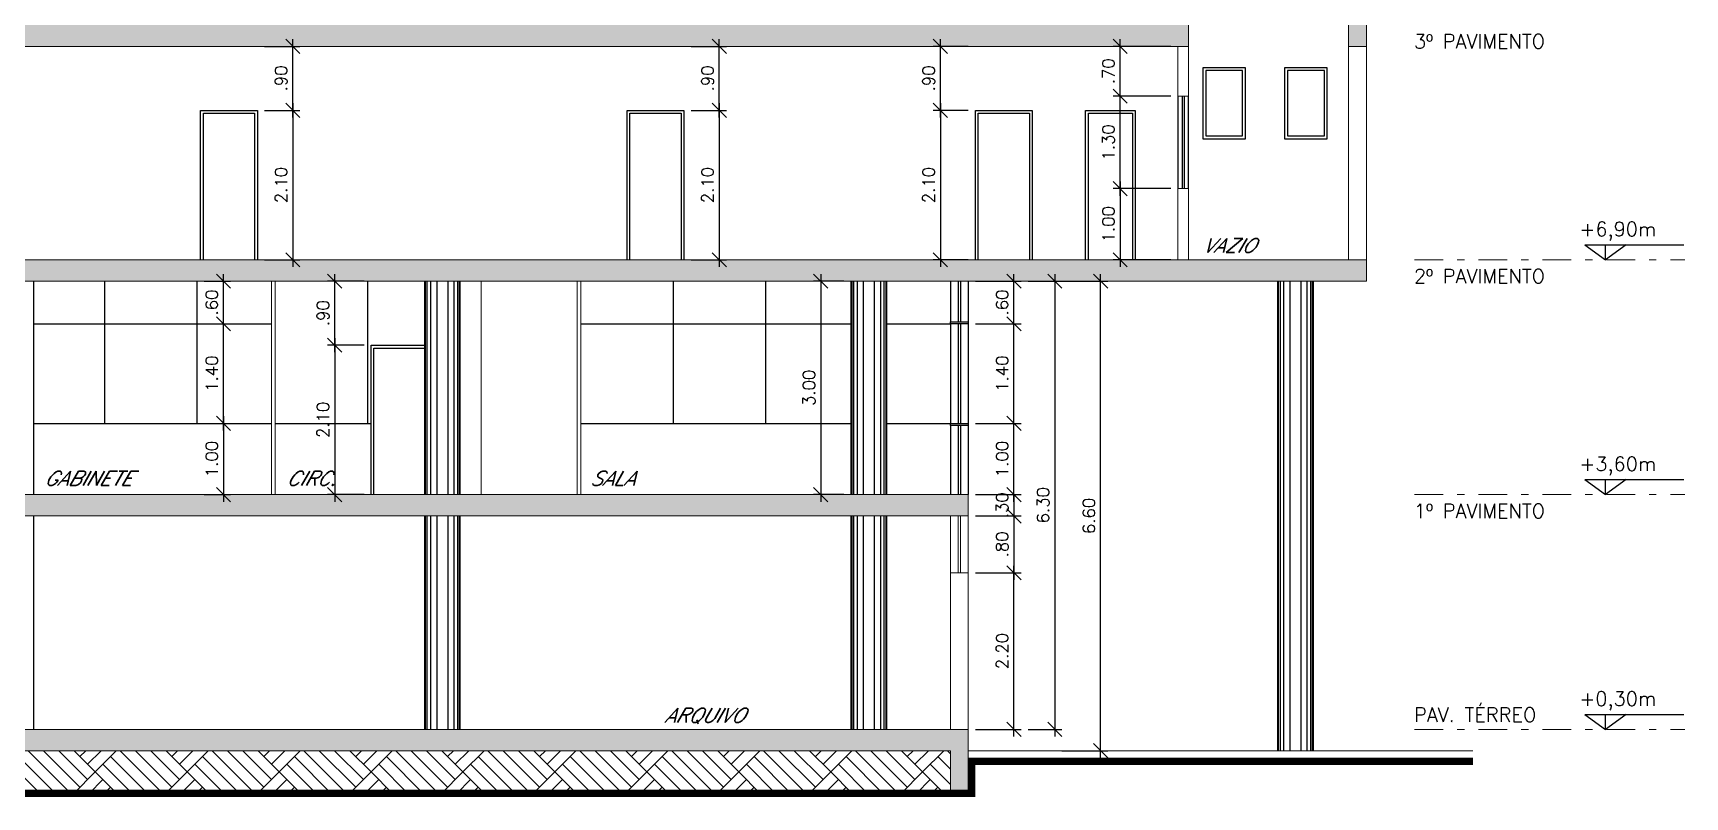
# Model space of a CAD drawing. Header units: millimetres. Extents: x 521 to 1055, y 261 to 520.
# Drawn here: x 831.27 to 854.51, y 472.3 to 483.03 of the extents above; entities that cross this region are included whole.
import ezdxf

# ---------------------------------------------------------------- set-up
doc = ezdxf.new("R2010")
doc.units = ezdxf.units.MM
doc.linetypes.add('CONTINU', pattern=[0])
doc.linetypes.add('DASHDOT', pattern=[1, 0.5, -0.25, 0, -0.25])
doc.layers.add('0.1', color=8, linetype='Continuous', lineweight=13)
doc.styles.add('ROMANS', font='romans')
doc.styles.get("Standard").update_dxf_attribs({"font": 'romans.shx'})
doc.dimstyles.new('Fares Eng - 50', dxfattribs={"dimscale": 2, "dimtxt": 0.085, "dimasz": 0.1, "dimexe": 0.05, "dimexo": 0.05, "dimgap": 0.04, "dimtad": 1, "dimzin": 4, "dimdsep": 46, "dimtxsty": 'ROMANS', "dimblk1": 'OBLIQUE', "dimblk2": 'OBLIQUE', "dimsah": 1, "dimcen": 0.05, "dimdle": 0.05, "dimclrd": 8, "dimclre": 8, "dimclrt": 8, "dimaunit": 1, "dimadec": 0, "dimazin": 0, "dimtfac": 1, "dimtix": 1, "dimtmove": 2, "dimatfit": 0, "dimldrblk": 'OPEN90', "dimfxl": 1, "dimtolj": 1, "dimtzin": 0, "dimarcsym": 0})
pattern_1 = [(50, (0, 0), (0.273277003, -0.02390863), [0.028575, -0.314325]), (355, (0, 0), (-0.05286424, 0.286584964), [0.02286, -0.25146]), (100.451, (0.02277, -0.002), (0.22041375, 0.26267503), [0.024285, -0.267135]), (46.1842, (0, 0.0762), (0.40661856, -0.06306349), [0.0428625, -0.4714875]), (96.6356, (0.0339, 0.07094), (0.35610635, 0.37113833), [0.0364275, -0.4007025]), (351.184, (0, 0.0762), (0.3561069, 0.37113768), [0.03429, -0.37719]), (21, (0.0381, 0.05715), (0.22742232, -0.15339828), [0.028575, -0.314325]), (326, (0.0381, 0.05715), (0.09270304, 0.27628195), [0.02286, -0.25146]), (71.4514, (0.05705, 0.04437), (0.320124736, 0.12288429), [0.024285, -0.267135]), (37.5, (0, 0), (0.004632905, 0.126832558), [0, -0.248412, 0, -0.25527, 0, -0.2524125]), (7.5, (0, 0), (0.100229494, 0.150270862), [0, -0.145542, 0, -0.242697, 0, -0.0962025]), (327.5, (-0.08496, 0), (0.203385893, -0.008593116), [0, -0.09525, 0, -0.29718, 0, -0.394335]), (317.5, (-0.12306, 0), (0.222193772, 0.038139737), [0, -0.123825, 0, -0.197358, 0, -0.280035])]

# ---------------------------------------------------------------- blocks, each defined once
blk = doc.blocks.new('_OBLIQUE')
at = {"color": 0, "linetype": 'ByBlock'}
blk.add_line((-0.5, -0.5), (0.5, 0.5), dxfattribs=at)
blk = doc.blocks.new('*D2136')
at = {"layer": '0.1', "color": 8, "linetype": 'CONTINU', "lineweight": -2, "transparency": 16777216}
for p, q in [((834.528, 481.946), (835.026, 481.946)), ((834.926, 482.046), (834.926, 479.746)), ((834.528, 479.846), (835.026, 479.846))]:
    blk.add_line(p, q, dxfattribs=at)
at = {"layer": 'DEFPOINTS', "color": 0, "linetype": 'CONTINU', "lineweight": -2, "transparency": 16777216}
for p in [(834.428, 481.946), (834.428, 479.846), (834.926, 479.846)]:
    blk.add_point(p, dxfattribs=at)
at = {"layer": '0.1', "color": 8, "linetype": 'CONTINU', "lineweight": -2, "transparency": 16777216, "xscale": 0.2, "yscale": 0.2, "zscale": 0.2}
for p, rotation in [((834.926, 481.946), 90), ((834.926, 479.846), 270)]:
    blk.add_blockref('_OBLIQUE', p, dxfattribs=dict(at, rotation=rotation))
at = {"layer": '0.1', "color": 8, "linetype": 'CONTINU', "lineweight": -2, "transparency": 16777216, "insert": (834.761, 480.896), "char_height": 0.17, "attachment_point": 5, "rotation": 90, "style": 'ROMANS'}
blk.add_mtext('\\A1;2.10', dxfattribs=at)
blk = doc.blocks.new('_Open90')
at = {"color": 0, "linetype": 'ByBlock', "lineweight": -2}
for p, q in [((0, 0), (-1, 0)), ((-0.5, 0.5), (0, 0)), ((0, 0), (-0.5, -0.5))]:
    blk.add_line(p, q, dxfattribs=at)
blk = doc.blocks.new('*D2137')
at = {"layer": '0.1', "color": 8, "linetype": 'CONTINU', "lineweight": -2, "transparency": 16777216}
for p, q in [((834.926, 481.846), (834.926, 482.946)), ((834.528, 482.846), (835.026, 482.846)), ((834.528, 481.946), (835.026, 481.946))]:
    blk.add_line(p, q, dxfattribs=at)
at = {"layer": 'DEFPOINTS', "color": 0, "linetype": 'CONTINU', "lineweight": -2, "transparency": 16777216}
for p in [(834.428, 482.846), (834.926, 482.846), (834.428, 481.946)]:
    blk.add_point(p, dxfattribs=at)
at = {"layer": '0.1', "color": 8, "linetype": 'CONTINU', "lineweight": -2, "transparency": 16777216, "xscale": 0.2, "yscale": 0.2, "zscale": 0.2}
for p, rotation in [((834.926, 482.846), 90), ((834.926, 481.946), 270)]:
    blk.add_blockref('_OBLIQUE', p, dxfattribs=dict(at, rotation=rotation))
at = {"layer": '0.1', "color": 8, "linetype": 'CONTINU', "lineweight": -2, "transparency": 16777216, "insert": (834.761, 482.396), "char_height": 0.17, "attachment_point": 5, "rotation": 90, "style": 'ROMANS'}
blk.add_mtext('\\A1;.90', dxfattribs=at)
blk = doc.blocks.new('*D2140')
at = {"layer": '0.1', "color": 8, "linetype": 'CONTINU', "lineweight": -2, "transparency": 16777216}
for p, q in [((840.528, 481.946), (841.026, 481.946)), ((840.926, 482.046), (840.926, 479.746)), ((840.528, 479.846), (841.026, 479.846))]:
    blk.add_line(p, q, dxfattribs=at)
at = {"layer": 'DEFPOINTS', "color": 0, "linetype": 'CONTINU', "lineweight": -2, "transparency": 16777216}
for p in [(840.428, 481.946), (840.428, 479.846), (840.926, 479.846)]:
    blk.add_point(p, dxfattribs=at)
at = {"layer": '0.1', "color": 8, "linetype": 'CONTINU', "lineweight": -2, "transparency": 16777216, "xscale": 0.2, "yscale": 0.2, "zscale": 0.2}
for p, rotation in [((840.926, 481.946), 90), ((840.926, 479.846), 270)]:
    blk.add_blockref('_OBLIQUE', p, dxfattribs=dict(at, rotation=rotation))
at = {"layer": '0.1', "color": 8, "linetype": 'CONTINU', "lineweight": -2, "transparency": 16777216, "insert": (840.761, 480.896), "char_height": 0.17, "attachment_point": 5, "rotation": 90, "style": 'ROMANS'}
blk.add_mtext('\\A1;2.10', dxfattribs=at)
blk = doc.blocks.new('*D2141')
at = {"layer": '0.1', "color": 8, "linetype": 'CONTINU', "lineweight": -2, "transparency": 16777216}
for p, q in [((840.926, 481.846), (840.926, 482.946)), ((840.528, 482.846), (841.026, 482.846)), ((840.528, 481.946), (841.026, 481.946))]:
    blk.add_line(p, q, dxfattribs=at)
at = {"layer": 'DEFPOINTS', "color": 0, "linetype": 'CONTINU', "lineweight": -2, "transparency": 16777216}
for p in [(840.428, 482.846), (840.926, 482.846), (840.428, 481.946)]:
    blk.add_point(p, dxfattribs=at)
at = {"layer": '0.1', "color": 8, "linetype": 'CONTINU', "lineweight": -2, "transparency": 16777216, "xscale": 0.2, "yscale": 0.2, "zscale": 0.2}
for p, rotation in [((840.926, 482.846), 90), ((840.926, 481.946), 270)]:
    blk.add_blockref('_OBLIQUE', p, dxfattribs=dict(at, rotation=rotation))
at = {"layer": '0.1', "color": 8, "linetype": 'CONTINU', "lineweight": -2, "transparency": 16777216, "insert": (840.761, 482.396), "char_height": 0.17, "attachment_point": 5, "rotation": 90, "style": 'ROMANS'}
blk.add_mtext('\\A1;.90', dxfattribs=at)
blk = doc.blocks.new('*D2142')
at = {"layer": '0.1', "color": 8, "linetype": 'CONTINU', "lineweight": -2, "transparency": 16777216}
for p, q in [((844.428, 481.946), (843.936, 481.946)), ((844.036, 482.046), (844.036, 479.746)), ((844.428, 479.846), (843.936, 479.846))]:
    blk.add_line(p, q, dxfattribs=at)
at = {"layer": 'DEFPOINTS', "color": 0, "linetype": 'CONTINU', "lineweight": -2, "transparency": 16777216}
for p in [(844.528, 481.946), (844.036, 479.846), (844.528, 479.846)]:
    blk.add_point(p, dxfattribs=at)
at = {"layer": '0.1', "color": 8, "linetype": 'CONTINU', "lineweight": -2, "transparency": 16777216, "xscale": 0.2, "yscale": 0.2, "zscale": 0.2}
for p, rotation in [((844.036, 481.946), 90), ((844.036, 479.846), 270)]:
    blk.add_blockref('_OBLIQUE', p, dxfattribs=dict(at, rotation=rotation))
at = {"layer": '0.1', "color": 8, "linetype": 'CONTINU', "lineweight": -2, "transparency": 16777216, "insert": (843.871, 480.896), "char_height": 0.17, "attachment_point": 5, "rotation": 90, "style": 'ROMANS'}
blk.add_mtext('\\A1;2.10', dxfattribs=at)
blk = doc.blocks.new('*D2143')
at = {"layer": '0.1', "color": 8, "linetype": 'CONTINU', "lineweight": -2, "transparency": 16777216}
for p, q in [((844.036, 481.846), (844.036, 482.946)), ((844.428, 482.846), (843.936, 482.846)), ((844.428, 481.946), (843.936, 481.946))]:
    blk.add_line(p, q, dxfattribs=at)
at = {"layer": 'DEFPOINTS', "color": 0, "linetype": 'CONTINU', "lineweight": -2, "transparency": 16777216}
for p in [(844.036, 482.846), (844.528, 482.846), (844.528, 481.946)]:
    blk.add_point(p, dxfattribs=at)
at = {"layer": '0.1', "color": 8, "linetype": 'CONTINU', "lineweight": -2, "transparency": 16777216, "xscale": 0.2, "yscale": 0.2, "zscale": 0.2}
for p, rotation in [((844.036, 482.846), 90), ((844.036, 481.946), 270)]:
    blk.add_blockref('_OBLIQUE', p, dxfattribs=dict(at, rotation=rotation))
at = {"layer": '0.1', "color": 8, "linetype": 'CONTINU', "lineweight": -2, "transparency": 16777216, "insert": (843.871, 482.396), "char_height": 0.17, "attachment_point": 5, "rotation": 90, "style": 'ROMANS'}
blk.add_mtext('\\A1;.90', dxfattribs=at)
blk = doc.blocks.new('*D2145')
at = {"layer": '0.1', "color": 8, "linetype": 'CONTINU', "lineweight": -2, "transparency": 16777216}
for p, q in [((847.278, 480.846), (846.464, 480.846)), ((846.564, 480.946), (846.564, 479.746)), ((847.278, 479.846), (846.464, 479.846))]:
    blk.add_line(p, q, dxfattribs=at)
at = {"layer": 'DEFPOINTS', "color": 0, "linetype": 'CONTINU', "lineweight": -2, "transparency": 16777216}
for p in [(847.378, 480.846), (846.564, 479.846), (847.378, 479.846)]:
    blk.add_point(p, dxfattribs=at)
at = {"layer": '0.1', "color": 8, "linetype": 'CONTINU', "lineweight": -2, "transparency": 16777216, "xscale": 0.2, "yscale": 0.2, "zscale": 0.2}
for p, rotation in [((846.564, 480.846), 90), ((846.564, 479.846), 270)]:
    blk.add_blockref('_OBLIQUE', p, dxfattribs=dict(at, rotation=rotation))
at = {"layer": '0.1', "color": 8, "linetype": 'CONTINU', "lineweight": -2, "transparency": 16777216, "insert": (846.399, 480.346), "char_height": 0.17, "attachment_point": 5, "rotation": 90, "style": 'ROMANS'}
blk.add_mtext('\\A1;1.00', dxfattribs=at)
blk = doc.blocks.new('*D2146')
at = {"layer": '0.1', "color": 8, "linetype": 'CONTINU', "lineweight": -2, "transparency": 16777216}
for p, q in [((846.564, 480.746), (846.564, 482.246)), ((847.278, 482.146), (846.464, 482.146)), ((847.278, 480.846), (846.464, 480.846))]:
    blk.add_line(p, q, dxfattribs=at)
at = {"layer": 'DEFPOINTS', "color": 0, "linetype": 'CONTINU', "lineweight": -2, "transparency": 16777216}
for p in [(846.564, 482.146), (847.378, 482.146), (847.378, 480.846)]:
    blk.add_point(p, dxfattribs=at)
at = {"layer": '0.1', "color": 8, "linetype": 'CONTINU', "lineweight": -2, "transparency": 16777216, "xscale": 0.2, "yscale": 0.2, "zscale": 0.2}
for p, rotation in [((846.564, 482.146), 90), ((846.564, 480.846), 270)]:
    blk.add_blockref('_OBLIQUE', p, dxfattribs=dict(at, rotation=rotation))
at = {"layer": '0.1', "color": 8, "linetype": 'CONTINU', "lineweight": -2, "transparency": 16777216, "insert": (846.399, 481.496), "char_height": 0.17, "attachment_point": 5, "rotation": 90, "style": 'ROMANS'}
blk.add_mtext('\\A1;1.30', dxfattribs=at)
blk = doc.blocks.new('*D2147')
at = {"layer": '0.1', "color": 8, "linetype": 'CONTINU', "lineweight": -2, "transparency": 16777216}
for p, q in [((846.564, 482.046), (846.564, 482.946)), ((847.278, 482.846), (846.464, 482.846)), ((847.278, 482.146), (846.464, 482.146))]:
    blk.add_line(p, q, dxfattribs=at)
at = {"layer": 'DEFPOINTS', "color": 0, "linetype": 'CONTINU', "lineweight": -2, "transparency": 16777216}
for p in [(846.564, 482.846), (847.378, 482.846), (847.378, 482.146)]:
    blk.add_point(p, dxfattribs=at)
at = {"layer": '0.1', "color": 8, "linetype": 'CONTINU', "lineweight": -2, "transparency": 16777216, "xscale": 0.2, "yscale": 0.2, "zscale": 0.2}
for p, rotation in [((846.564, 482.846), 90), ((846.564, 482.146), 270)]:
    blk.add_blockref('_OBLIQUE', p, dxfattribs=dict(at, rotation=rotation))
at = {"layer": '0.1', "color": 8, "linetype": 'CONTINU', "lineweight": -2, "transparency": 16777216, "insert": (846.399, 482.496), "char_height": 0.17, "attachment_point": 5, "rotation": 90, "style": 'ROMANS'}
blk.add_mtext('\\A1;.70', dxfattribs=at)
blk = doc.blocks.new('*D2212')
at = {"layer": '0.1', "color": 8, "linetype": 'CONTINU', "lineweight": -2, "transparency": 16777216}
for p, q in [((844.528, 475.446), (845.17, 475.446)), ((845.07, 473.146), (845.07, 475.546)), ((844.528, 473.246), (845.17, 473.246))]:
    blk.add_line(p, q, dxfattribs=at)
at = {"layer": 'DEFPOINTS', "color": 0, "linetype": 'CONTINU', "lineweight": -2, "transparency": 16777216}
for p in [(844.428, 475.446), (845.07, 475.446), (844.428, 473.246)]:
    blk.add_point(p, dxfattribs=at)
at = {"layer": '0.1', "color": 8, "linetype": 'CONTINU', "lineweight": -2, "transparency": 16777216, "xscale": 0.2, "yscale": 0.2, "zscale": 0.2}
for p, rotation in [((845.07, 475.446), 90), ((845.07, 473.246), 270)]:
    blk.add_blockref('_OBLIQUE', p, dxfattribs=dict(at, rotation=rotation))
at = {"layer": '0.1', "color": 8, "linetype": 'CONTINU', "lineweight": -2, "transparency": 16777216, "insert": (844.905, 474.346), "char_height": 0.17, "attachment_point": 5, "rotation": 90, "style": 'ROMANS'}
blk.add_mtext('\\A1;2.20', dxfattribs=at)
blk = doc.blocks.new('*D2213')
at = {"layer": '0.1', "color": 8, "linetype": 'CONTINU', "lineweight": -2, "transparency": 16777216}
for p, q in [((844.528, 476.246), (845.17, 476.246)), ((845.07, 476.346), (845.07, 475.346)), ((844.528, 475.446), (845.17, 475.446))]:
    blk.add_line(p, q, dxfattribs=at)
at = {"layer": 'DEFPOINTS', "color": 0, "linetype": 'CONTINU', "lineweight": -2, "transparency": 16777216}
for p in [(844.428, 476.246), (844.428, 475.446), (845.07, 475.446)]:
    blk.add_point(p, dxfattribs=at)
at = {"layer": '0.1', "color": 8, "linetype": 'CONTINU', "lineweight": -2, "transparency": 16777216, "xscale": 0.2, "yscale": 0.2, "zscale": 0.2}
for p, rotation in [((845.07, 476.246), 90), ((845.07, 475.446), 270)]:
    blk.add_blockref('_OBLIQUE', p, dxfattribs=dict(at, rotation=rotation))
at = {"layer": '0.1', "color": 8, "linetype": 'CONTINU', "lineweight": -2, "transparency": 16777216, "insert": (844.905, 475.846), "char_height": 0.17, "attachment_point": 5, "rotation": 90, "style": 'ROMANS'}
blk.add_mtext('\\A1;.80', dxfattribs=at)
blk = doc.blocks.new('*D2214')
at = {"layer": '0.1', "color": 8, "linetype": 'CONTINU', "lineweight": -2, "transparency": 16777216}
for p, q in [((845.07, 476.546), (845.07, 476.746)), ((844.528, 476.546), (845.17, 476.546)), ((845.07, 476.546), (845.07, 476.246)), ((844.528, 476.246), (845.17, 476.246)), ((845.07, 476.246), (845.07, 476.046))]:
    blk.add_line(p, q, dxfattribs=at)
at = {"layer": 'DEFPOINTS', "color": 0, "linetype": 'CONTINU', "lineweight": -2, "transparency": 16777216}
for p in [(844.428, 476.546), (844.428, 476.246), (845.07, 476.246)]:
    blk.add_point(p, dxfattribs=at)
at = {"layer": '0.1', "color": 8, "linetype": 'CONTINU', "lineweight": -2, "transparency": 16777216, "xscale": 0.2, "yscale": 0.2, "zscale": 0.2}
for p, rotation in [((845.07, 476.546), 270), ((845.07, 476.246), 90)]:
    blk.add_blockref('_OBLIQUE', p, dxfattribs=dict(at, rotation=rotation))
at = {"layer": '0.1', "color": 8, "linetype": 'CONTINU', "lineweight": -2, "transparency": 16777216, "insert": (844.905, 476.396), "char_height": 0.17, "attachment_point": 5, "rotation": 90, "style": 'ROMANS'}
blk.add_mtext('\\A1;.30', dxfattribs=at)
blk = doc.blocks.new('*D2215')
at = {"layer": '0.1', "color": 8, "linetype": 'CONTINU', "lineweight": -2, "transparency": 16777216}
for p, q in [((844.528, 477.546), (845.17, 477.546)), ((845.07, 476.446), (845.07, 477.646)), ((844.528, 476.546), (845.17, 476.546))]:
    blk.add_line(p, q, dxfattribs=at)
at = {"layer": 'DEFPOINTS', "color": 0, "linetype": 'CONTINU', "lineweight": -2, "transparency": 16777216}
for p in [(844.428, 477.546), (845.07, 477.546), (844.428, 476.546)]:
    blk.add_point(p, dxfattribs=at)
at = {"layer": '0.1', "color": 8, "linetype": 'CONTINU', "lineweight": -2, "transparency": 16777216, "xscale": 0.2, "yscale": 0.2, "zscale": 0.2}
for p, rotation in [((845.07, 477.546), 90), ((845.07, 476.546), 270)]:
    blk.add_blockref('_OBLIQUE', p, dxfattribs=dict(at, rotation=rotation))
at = {"layer": '0.1', "color": 8, "linetype": 'CONTINU', "lineweight": -2, "transparency": 16777216, "insert": (844.905, 477.046), "char_height": 0.17, "attachment_point": 5, "rotation": 90, "style": 'ROMANS'}
blk.add_mtext('\\A1;1.00', dxfattribs=at)
blk = doc.blocks.new('*D2216')
at = {"layer": '0.1', "color": 8, "linetype": 'CONTINU', "lineweight": -2, "transparency": 16777216}
for p, q in [((844.528, 478.946), (845.17, 478.946)), ((845.07, 477.446), (845.07, 479.046)), ((844.528, 477.546), (845.17, 477.546))]:
    blk.add_line(p, q, dxfattribs=at)
at = {"layer": 'DEFPOINTS', "color": 0, "linetype": 'CONTINU', "lineweight": -2, "transparency": 16777216}
for p in [(844.428, 478.946), (845.07, 478.946), (844.428, 477.546)]:
    blk.add_point(p, dxfattribs=at)
at = {"layer": '0.1', "color": 8, "linetype": 'CONTINU', "lineweight": -2, "transparency": 16777216, "xscale": 0.2, "yscale": 0.2, "zscale": 0.2}
for p, rotation in [((845.07, 478.946), 90), ((845.07, 477.546), 270)]:
    blk.add_blockref('_OBLIQUE', p, dxfattribs=dict(at, rotation=rotation))
at = {"layer": '0.1', "color": 8, "linetype": 'CONTINU', "lineweight": -2, "transparency": 16777216, "insert": (844.905, 478.246), "char_height": 0.17, "attachment_point": 5, "rotation": 90, "style": 'ROMANS'}
blk.add_mtext('\\A1;1.40', dxfattribs=at)
blk = doc.blocks.new('*D2217')
at = {"layer": '0.1', "color": 8, "linetype": 'CONTINU', "lineweight": -2, "transparency": 16777216}
for p, q in [((845.07, 478.846), (845.07, 479.646)), ((844.528, 479.546), (845.17, 479.546)), ((844.528, 478.946), (845.17, 478.946))]:
    blk.add_line(p, q, dxfattribs=at)
at = {"layer": 'DEFPOINTS', "color": 0, "linetype": 'CONTINU', "lineweight": -2, "transparency": 16777216}
for p in [(844.428, 479.546), (845.07, 479.546), (844.428, 478.946)]:
    blk.add_point(p, dxfattribs=at)
at = {"layer": '0.1', "color": 8, "linetype": 'CONTINU', "lineweight": -2, "transparency": 16777216, "xscale": 0.2, "yscale": 0.2, "zscale": 0.2}
for p, rotation in [((845.07, 479.546), 90), ((845.07, 478.946), 270)]:
    blk.add_blockref('_OBLIQUE', p, dxfattribs=dict(at, rotation=rotation))
at = {"layer": '0.1', "color": 8, "linetype": 'CONTINU', "lineweight": -2, "transparency": 16777216, "insert": (844.905, 479.246), "char_height": 0.17, "attachment_point": 5, "rotation": 90, "style": 'ROMANS'}
blk.add_mtext('\\A1;.60', dxfattribs=at)
blk = doc.blocks.new('*D2218')
at = {"layer": '0.1', "color": 8, "linetype": 'CONTINU', "lineweight": -2, "transparency": 16777216}
for p, q in [((845.645, 479.646), (845.645, 473.146)), ((845.27, 479.546), (845.745, 479.546)), ((845.27, 473.246), (845.745, 473.246))]:
    blk.add_line(p, q, dxfattribs=at)
at = {"layer": 'DEFPOINTS', "color": 0, "linetype": 'CONTINU', "lineweight": -2, "transparency": 16777216}
for p in [(845.17, 479.546), (845.17, 473.246), (845.645, 473.246)]:
    blk.add_point(p, dxfattribs=at)
at = {"layer": '0.1', "color": 8, "linetype": 'CONTINU', "lineweight": -2, "transparency": 16777216, "xscale": 0.2, "yscale": 0.2, "zscale": 0.2}
for p, rotation in [((845.645, 479.546), 90), ((845.645, 473.246), 270)]:
    blk.add_blockref('_OBLIQUE', p, dxfattribs=dict(at, rotation=rotation))
at = {"layer": '0.1', "color": 8, "linetype": 'CONTINU', "lineweight": -2, "transparency": 16777216, "insert": (845.48, 476.396), "char_height": 0.17, "attachment_point": 5, "rotation": 90, "style": 'ROMANS'}
blk.add_mtext('\\A1;6.30', dxfattribs=at)
blk = doc.blocks.new('*D2219')
at = {"layer": '0.1', "color": 8, "linetype": 'CONTINU', "lineweight": -2, "transparency": 16777216}
for p, q in [((846.29, 472.846), (846.29, 479.646)), ((845.745, 479.546), (846.39, 479.546)), ((845.745, 472.946), (846.39, 472.946))]:
    blk.add_line(p, q, dxfattribs=at)
at = {"layer": 'DEFPOINTS', "color": 0, "linetype": 'CONTINU', "lineweight": -2, "transparency": 16777216}
for p in [(845.645, 479.546), (846.29, 479.546), (845.645, 472.946)]:
    blk.add_point(p, dxfattribs=at)
at = {"layer": '0.1', "color": 8, "linetype": 'CONTINU', "lineweight": -2, "transparency": 16777216, "xscale": 0.2, "yscale": 0.2, "zscale": 0.2}
for p, rotation in [((846.29, 479.546), 90), ((846.29, 472.946), 270)]:
    blk.add_blockref('_OBLIQUE', p, dxfattribs=dict(at, rotation=rotation))
at = {"layer": '0.1', "color": 8, "linetype": 'CONTINU', "lineweight": -2, "transparency": 16777216, "insert": (846.125, 476.246), "char_height": 0.17, "attachment_point": 5, "rotation": 90, "style": 'ROMANS'}
blk.add_mtext('\\A1;6.60', dxfattribs=at)
blk = doc.blocks.new('*D2220')
at = {"layer": '0.1', "color": 8, "linetype": 'CONTINU', "lineweight": -2, "transparency": 16777216}
for p, q in [((833.678, 477.546), (834.051, 477.546)), ((833.951, 477.646), (833.951, 476.446)), ((833.678, 476.546), (834.051, 476.546))]:
    blk.add_line(p, q, dxfattribs=at)
at = {"layer": 'DEFPOINTS', "color": 0, "linetype": 'CONTINU', "lineweight": -2, "transparency": 16777216}
for p in [(833.578, 477.546), (833.578, 476.546), (833.951, 476.546)]:
    blk.add_point(p, dxfattribs=at)
at = {"layer": '0.1', "color": 8, "linetype": 'CONTINU', "lineweight": -2, "transparency": 16777216, "xscale": 0.2, "yscale": 0.2, "zscale": 0.2}
for p, rotation in [((833.951, 477.546), 90), ((833.951, 476.546), 270)]:
    blk.add_blockref('_OBLIQUE', p, dxfattribs=dict(at, rotation=rotation))
at = {"layer": '0.1', "color": 8, "linetype": 'CONTINU', "lineweight": -2, "transparency": 16777216, "insert": (833.786, 477.046), "char_height": 0.17, "attachment_point": 5, "rotation": 90, "style": 'ROMANS'}
blk.add_mtext('\\A1;1.00', dxfattribs=at)
blk = doc.blocks.new('*D2221')
at = {"layer": '0.1', "color": 8, "linetype": 'CONTINU', "lineweight": -2, "transparency": 16777216}
for p, q in [((833.678, 478.946), (834.051, 478.946)), ((833.951, 477.446), (833.951, 479.046)), ((833.678, 477.546), (834.051, 477.546))]:
    blk.add_line(p, q, dxfattribs=at)
at = {"layer": 'DEFPOINTS', "color": 0, "linetype": 'CONTINU', "lineweight": -2, "transparency": 16777216}
for p in [(833.578, 478.946), (833.951, 478.946), (833.578, 477.546)]:
    blk.add_point(p, dxfattribs=at)
at = {"layer": '0.1', "color": 8, "linetype": 'CONTINU', "lineweight": -2, "transparency": 16777216, "xscale": 0.2, "yscale": 0.2, "zscale": 0.2}
for p, rotation in [((833.951, 478.946), 90), ((833.951, 477.546), 270)]:
    blk.add_blockref('_OBLIQUE', p, dxfattribs=dict(at, rotation=rotation))
at = {"layer": '0.1', "color": 8, "linetype": 'CONTINU', "lineweight": -2, "transparency": 16777216, "insert": (833.786, 478.246), "char_height": 0.17, "attachment_point": 5, "rotation": 90, "style": 'ROMANS'}
blk.add_mtext('\\A1;1.40', dxfattribs=at)
blk = doc.blocks.new('*D2222')
at = {"layer": '0.1', "color": 8, "linetype": 'CONTINU', "lineweight": -2, "transparency": 16777216}
for p, q in [((833.951, 478.846), (833.951, 479.646)), ((833.678, 479.546), (834.051, 479.546)), ((833.678, 478.946), (834.051, 478.946))]:
    blk.add_line(p, q, dxfattribs=at)
at = {"layer": 'DEFPOINTS', "color": 0, "linetype": 'CONTINU', "lineweight": -2, "transparency": 16777216}
for p in [(833.578, 479.546), (833.951, 479.546), (833.578, 478.946)]:
    blk.add_point(p, dxfattribs=at)
at = {"layer": '0.1', "color": 8, "linetype": 'CONTINU', "lineweight": -2, "transparency": 16777216, "xscale": 0.2, "yscale": 0.2, "zscale": 0.2}
for p, rotation in [((833.951, 479.546), 90), ((833.951, 478.946), 270)]:
    blk.add_blockref('_OBLIQUE', p, dxfattribs=dict(at, rotation=rotation))
at = {"layer": '0.1', "color": 8, "linetype": 'CONTINU', "lineweight": -2, "transparency": 16777216, "insert": (833.786, 479.246), "char_height": 0.17, "attachment_point": 5, "rotation": 90, "style": 'ROMANS'}
blk.add_mtext('\\A1;.60', dxfattribs=at)
blk = doc.blocks.new('*D2223')
at = {"layer": '0.1', "color": 8, "linetype": 'CONTINU', "lineweight": -2, "transparency": 16777216}
for p, q in [((835.516, 478.746), (835.516, 476.446)), ((835.928, 478.646), (835.416, 478.646)), ((835.928, 476.546), (835.416, 476.546))]:
    blk.add_line(p, q, dxfattribs=at)
at = {"layer": 'DEFPOINTS', "color": 0, "linetype": 'CONTINU', "lineweight": -2, "transparency": 16777216}
for p in [(836.028, 478.646), (835.516, 476.546), (836.028, 476.546)]:
    blk.add_point(p, dxfattribs=at)
at = {"layer": '0.1', "color": 8, "linetype": 'CONTINU', "lineweight": -2, "transparency": 16777216, "xscale": 0.2, "yscale": 0.2, "zscale": 0.2}
for p, rotation in [((835.516, 478.646), 90), ((835.516, 476.546), 270)]:
    blk.add_blockref('_OBLIQUE', p, dxfattribs=dict(at, rotation=rotation))
at = {"layer": '0.1', "color": 8, "linetype": 'CONTINU', "lineweight": -2, "transparency": 16777216, "insert": (835.351, 477.596), "char_height": 0.17, "attachment_point": 5, "rotation": 90, "style": 'ROMANS'}
blk.add_mtext('\\A1;2.10', dxfattribs=at)
blk = doc.blocks.new('*D2224')
at = {"layer": '0.1', "color": 8, "linetype": 'CONTINU', "lineweight": -2, "transparency": 16777216}
for p, q in [((835.516, 478.546), (835.516, 479.646)), ((835.928, 479.546), (835.416, 479.546)), ((835.928, 478.646), (835.416, 478.646))]:
    blk.add_line(p, q, dxfattribs=at)
at = {"layer": 'DEFPOINTS', "color": 0, "linetype": 'CONTINU', "lineweight": -2, "transparency": 16777216}
for p in [(835.516, 479.546), (836.028, 479.546), (836.028, 478.646)]:
    blk.add_point(p, dxfattribs=at)
at = {"layer": '0.1', "color": 8, "linetype": 'CONTINU', "lineweight": -2, "transparency": 16777216, "xscale": 0.2, "yscale": 0.2, "zscale": 0.2}
for p, rotation in [((835.516, 479.546), 90), ((835.516, 478.646), 270)]:
    blk.add_blockref('_OBLIQUE', p, dxfattribs=dict(at, rotation=rotation))
at = {"layer": '0.1', "color": 8, "linetype": 'CONTINU', "lineweight": -2, "transparency": 16777216, "insert": (835.351, 479.096), "char_height": 0.17, "attachment_point": 5, "rotation": 90, "style": 'ROMANS'}
blk.add_mtext('\\A1;.90', dxfattribs=at)
blk = doc.blocks.new('*D3342')
at = {"layer": '0.1', "color": 8, "linetype": 'CONTINU', "lineweight": -2, "transparency": 16777216}
for p, q in [((842.353, 479.646), (842.353, 476.446)), ((842.678, 479.546), (842.253, 479.546)), ((842.678, 476.546), (842.253, 476.546))]:
    blk.add_line(p, q, dxfattribs=at)
at = {"layer": 'DEFPOINTS', "color": 0, "linetype": 'CONTINU', "lineweight": -2, "transparency": 16777216}
for p in [(842.778, 479.546), (842.353, 476.546), (842.778, 476.546)]:
    blk.add_point(p, dxfattribs=at)
at = {"layer": '0.1', "color": 8, "linetype": 'CONTINU', "lineweight": -2, "transparency": 16777216, "xscale": 0.2, "yscale": 0.2, "zscale": 0.2}
for p, rotation in [((842.353, 479.546), 90), ((842.353, 476.546), 270)]:
    blk.add_blockref('_OBLIQUE', p, dxfattribs=dict(at, rotation=rotation))
at = {"layer": '0.1', "color": 8, "linetype": 'CONTINU', "lineweight": -2, "transparency": 16777216, "insert": (842.188, 478.046), "char_height": 0.17, "attachment_point": 5, "rotation": 90, "style": 'ROMANS'}
blk.add_mtext('\\A1;3.00', dxfattribs=at)

msp = doc.modelspace()

# ---------------------------------------------------------------- hatches: boundary and pattern name
at = {"layer": '0.1', "linetype": 'CONTINU', "lineweight": -2}
h = msp.add_hatch(dxfattribs=at)
h.set_pattern_fill('AR-CONC', color=8, scale=0.0015, style=0, double=1)
h.set_pattern_definition(pattern_1)
h.paths.add_polyline_path([(847.52774, 493.04621), (831.99004, 493.04621), (831.99004, 492.74621), (847.52774, 492.74621)])
h.paths.add_polyline_path([(847.52774, 489.74621), (831.99004, 489.74621), (831.99004, 489.44621), (847.52774, 489.44621)])
h.paths.add_polyline_path([(847.52774, 486.44621), (831.99004, 486.44621), (831.99004, 486.14621), (847.52774, 486.14621)])
h.paths.add_polyline_path([(847.52774, 483.14621), (831.99004, 483.14621), (831.99004, 482.84621), (847.52774, 482.84621)])
h.paths.add_polyline_path([(850.02774, 483.14621), (849.77774, 483.14621), (849.77774, 482.84621), (850.02774, 482.84621)])
h.paths.add_polyline_path([(850.02774, 486.44621), (849.77774, 486.44621), (849.77774, 486.14621), (850.02774, 486.14621)])
h.paths.add_polyline_path([(850.02774, 489.74621), (849.77774, 489.74621), (849.77774, 489.44621), (850.02774, 489.44621)])
h.paths.add_polyline_path([(850.02774, 493.04621), (849.77774, 493.04621), (849.77774, 492.74621), (850.02774, 492.74621)])
h = msp.add_hatch(dxfattribs=at)
h.set_pattern_fill('AR-CONC', color=8, scale=0.0015, style=0, double=1)
h.set_pattern_definition(pattern_1)
h.paths.add_polyline_path([(831.99004, 483.14621), (820.29783, 483.14621), (820.29783, 482.84621), (831.99004, 482.84621)])
h.paths.add_polyline_path([(831.99004, 479.84621), (820.29783, 479.84621), (820.29783, 479.54621), (831.99004, 479.54621)])
h.paths.add_polyline_path([(831.99004, 476.54621), (829.42774, 476.54621), (829.42774, 476.24621), (831.99004, 476.24621)])
h.paths.add_polyline_path([(831.99004, 473.24621), (820.29783, 473.24621), (820.29783, 472.94621), (829.42774, 472.94621), (829.42774, 472.34621), (829.67774, 472.34621), (829.67774, 472.94621), (831.99004, 472.94621)])
h = msp.add_hatch(dxfattribs=at)
h.set_pattern_fill('AR-CONC', color=8, scale=0.0015, style=0, double=1)
h.set_pattern_definition(pattern_1)
h.paths.add_polyline_path([(850.02774, 479.84621), (831.99004, 479.84621), (831.99004, 479.54621), (850.02774, 479.54621)])
h.paths.add_polyline_path([(844.42774, 476.54621), (831.99004, 476.54621), (831.99004, 476.24621), (844.42774, 476.24621)])
h.paths.add_polyline_path([(844.42774, 473.24621), (831.99004, 473.24621), (831.99004, 472.94621), (844.17774, 472.94621), (844.17774, 472.34621), (844.42774, 472.34621)])
h = msp.add_hatch(dxfattribs=at)
h.set_pattern_fill('AR-PARQ1', color=8, scale=0.003, angle=45, style=0, double=1)
h.paths.add_polyline_path([(820.29783, 472.94621), (820.29783, 472.34621), (829.42774, 472.34621), (829.42774, 472.94621)])
h.paths.add_polyline_path([(831.99004, 472.34621), (831.99004, 472.94621), (829.67774, 472.94621), (829.67774, 472.34621)])
h.paths.add_polyline_path([(844.17774, 472.34621), (844.17774, 472.94621), (831.99004, 472.94621), (831.99004, 472.34621)])

# ---------------------------------------------------------------- linework, layer by layer
at = {"layer": '0.1', "color": 7}
for p, q in [((849.77774, 507.44621), (849.77774, 479.84621)), ((850.02774, 505.6912), (850.02774, 479.54621)), ((847.52774, 483.14621), (847.52774, 482.14621)), ((802.52774, 482.84621), (847.52774, 482.84621)), ((847.37774, 482.84621), (847.37774, 482.14621)), ((849.77774, 482.84621), (850.02774, 482.84621)), ((847.52774, 482.14621), (847.37774, 482.14621)), ((847.52774, 480.84621), (847.37774, 480.84621)), ((847.37774, 480.84621), (847.37774, 479.84621)), ((847.52774, 480.84621), (847.52774, 479.84621)), ((800.02774, 479.84621), (850.02774, 479.84621)), ((800.02774, 479.54621), (850.02774, 479.54621)), ((829.42774, 476.54621), (844.42774, 476.54621)), ((844.42774, 476.54621), (844.42774, 476.24621)), ((829.42774, 476.24621), (844.42774, 476.24621)), ((844.17774, 475.44621), (844.17774, 473.24621)), ((844.17774, 475.44621), (844.42774, 475.44621)), ((844.42774, 475.44621), (844.42774, 472.34621)), ((801.42774, 473.24621), (844.42774, 473.24621)), ((829.67774, 472.94621), (844.17774, 472.94621)), ((844.17774, 472.94621), (844.17774, 472.34621)), ((844.42774, 472.94621), (851.52606, 472.94621))]:
    msp.add_line(p, q, dxfattribs=at)
at = {"layer": '0.1', "color": 8, "linetype": 'CONTINU', "lineweight": -2}
for p, q in [((847.37774, 482.14621), (847.37774, 480.84621)), ((847.43774, 482.14621), (847.43774, 480.84621)), ((847.46774, 480.84621), (847.46774, 482.14621)), ((847.52774, 480.84621), (847.52774, 482.14621)), ((853.1029, 480.05657), (854.49317, 480.05657)), ((853.1029, 480.05657), (853.39367, 479.84621)), ((853.68445, 480.05657), (853.39367, 479.84621)), ((853.39367, 479.84621), (853.39367, 480.05657)), ((831.27774, 479.54621), (831.27774, 476.54621)), ((832.27774, 479.54621), (832.27774, 477.54621)), ((833.57774, 479.54621), (833.57774, 477.54621)), ((835.97774, 479.54621), (835.97774, 477.54621)), ((836.77774, 479.54621), (836.77774, 476.54621)), ((836.78898, 479.54621), (836.78898, 476.54621)), ((836.81333, 479.54621), (836.81333, 476.54621)), ((836.8639, 479.54621), (836.8639, 476.54621)), ((836.95006, 479.54621), (836.95006, 476.54621)), ((837.10541, 479.54621), (837.10541, 476.54621)), ((837.19158, 479.54621), (837.19158, 476.54621)), ((837.24215, 479.54621), (837.24215, 476.54621)), ((837.2665, 479.54621), (837.2665, 476.54621)), ((837.27774, 479.54621), (837.27774, 476.54621)), ((840.27774, 479.54621), (840.27774, 477.54621)), ((841.57774, 479.54621), (841.57774, 477.54621)), ((842.77774, 479.54621), (842.77774, 476.54621)), ((842.78898, 479.54621), (842.78898, 476.54621)), ((842.81333, 479.54621), (842.81333, 476.54621)), ((842.8639, 479.54621), (842.8639, 476.54621)), ((842.95006, 479.54621), (842.95006, 476.54621)), ((843.10541, 479.54621), (843.10541, 476.54621)), ((843.19158, 479.54621), (843.19158, 476.54621)), ((843.24215, 479.54621), (843.24215, 476.54621)), ((843.2665, 479.54621), (843.2665, 476.54621)), ((843.27774, 479.54621), (843.27774, 476.54621)), ((844.17774, 479.54621), (844.17774, 478.97621)), ((844.28774, 479.54621), (844.28774, 478.97621)), ((844.31774, 479.54621), (844.31774, 478.97621)), ((844.42774, 479.54621), (844.42774, 478.97621)), ((848.77774, 479.54621), (848.77774, 472.94621)), ((848.78898, 479.54621), (848.78898, 472.94621)), ((848.81333, 479.54621), (848.81333, 472.94621)), ((848.8639, 479.54621), (848.8639, 472.94621)), ((848.95006, 479.54621), (848.95006, 472.94621)), ((849.10541, 479.54621), (849.10541, 472.94621)), ((849.19158, 479.54621), (849.19158, 472.94621)), ((849.24215, 479.54621), (849.24215, 472.94621)), ((849.2665, 479.54621), (849.2665, 472.94621)), ((849.27774, 479.54621), (849.27774, 472.94621)), ((831.27774, 478.94621), (834.62774, 478.94621)), ((838.97774, 478.94621), (842.77774, 478.94621)), ((843.27774, 478.94621), (844.17774, 478.94621)), ((844.17774, 478.94621), (844.17774, 477.54621)), ((844.28774, 478.94621), (844.28774, 477.54621)), ((844.31774, 478.94621), (844.31774, 477.54621)), ((844.42774, 478.94621), (844.42774, 477.54621)), ((831.27774, 477.54621), (834.62774, 477.54621)), ((834.67774, 477.54621), (836.02774, 477.54621)), ((838.97774, 477.54621), (842.77774, 477.54621)), ((843.27774, 477.54621), (844.17774, 477.54621)), ((844.17774, 477.51621), (844.17774, 476.54621)), ((844.28774, 477.51621), (844.28774, 476.54621)), ((844.31774, 477.51621), (844.31774, 476.54621)), ((844.42774, 477.51621), (844.42774, 476.54621)), ((853.1029, 476.75657), (854.49317, 476.75657)), ((853.1029, 476.75657), (853.39367, 476.54621)), ((853.68445, 476.75657), (853.39367, 476.54621)), ((853.39367, 476.54621), (853.39367, 476.75657)), ((831.27774, 476.24621), (831.27774, 473.24621)), ((836.77774, 476.24621), (836.77774, 473.24621)), ((836.78898, 476.24621), (836.78898, 473.24621)), ((836.81333, 476.24621), (836.81333, 473.24621)), ((836.8639, 476.24621), (836.8639, 473.24621)), ((836.95006, 476.24621), (836.95006, 473.24621)), ((837.10541, 476.24621), (837.10541, 473.24621)), ((837.19158, 476.24621), (837.19158, 473.24621)), ((837.24215, 476.24621), (837.24215, 473.24621)), ((837.2665, 476.24621), (837.2665, 473.24621)), ((837.27774, 476.24621), (837.27774, 473.24621)), ((842.77774, 476.24621), (842.77774, 473.24621)), ((842.78898, 476.24621), (842.78898, 473.24621)), ((842.81333, 476.24621), (842.81333, 473.24621)), ((842.8639, 476.24621), (842.8639, 473.24621)), ((842.95006, 476.24621), (842.95006, 473.24621)), ((843.10541, 476.24621), (843.10541, 473.24621)), ((843.19158, 476.24621), (843.19158, 473.24621)), ((843.24215, 476.24621), (843.24215, 473.24621)), ((843.2665, 476.24621), (843.2665, 473.24621)), ((843.27774, 476.24621), (843.27774, 473.24621)), ((853.1029, 473.45657), (854.49317, 473.45657)), ((853.1029, 473.45657), (853.39367, 473.24621)), ((853.68445, 473.45657), (853.39367, 473.24621)), ((853.39367, 473.24621), (853.39367, 473.45657))]:
    msp.add_line(p, q, dxfattribs=at)
at = {"layer": '0.1', "color": 8, "linetype": 'DASHDOT', "ltscale": 0.8}
for p, q in [((850.7069, 479.84621), (854.50963, 479.84621)), ((850.7069, 476.54621), (854.50963, 476.54621)), ((850.7069, 473.24621), (854.50963, 473.24621))]:
    msp.add_line(p, q, dxfattribs=at)
at = {"layer": '0.1', "color": 8, "linetype": 'CONTINU'}
for p, q in [((834.62774, 479.54621), (834.62774, 476.54621)), ((834.67774, 479.54621), (834.67774, 476.54621)), ((837.57774, 479.54621), (837.57774, 476.54621)), ((838.92774, 476.54621), (838.92774, 479.54621)), ((838.97774, 476.54621), (838.97774, 479.54621))]:
    msp.add_line(p, q, dxfattribs=at)
at = {"layer": '0.1', "color": 8}
for p, q in [((844.17774, 475.44621), (844.17774, 476.24621)), ((844.28774, 475.44621), (844.28774, 476.24621)), ((844.31774, 476.24621), (844.31774, 475.44621)), ((844.42774, 476.24621), (844.42774, 475.44621))]:
    msp.add_line(p, q, dxfattribs=at)
at = {"layer": '0.1', "color": 8, "linetype": 'CONTINU', "lineweight": -2}
for points in [[(848.32774, 482.54621), (847.72774, 482.54621), (847.72774, 481.54621), (848.32774, 481.54621)], [(848.28774, 482.50621), (847.76774, 482.50621), (847.76774, 481.58621), (848.28774, 481.58621)], [(849.47774, 482.54621), (848.87774, 482.54621), (848.87774, 481.54621), (849.47774, 481.54621)], [(849.43774, 482.50621), (848.91774, 482.50621), (848.91774, 481.58621), (849.43774, 481.58621)], [(844.17774, 478.97621), (844.42774, 478.97621), (844.42774, 478.94621), (844.17774, 478.94621)], [(844.17774, 477.54621), (844.42774, 477.54621), (844.42774, 477.51621), (844.17774, 477.51621)]]:
    msp.add_lwpolyline(points, close=True, dxfattribs=at)
for points in [[(833.62774, 479.84621), (833.62774, 481.94621), (834.42774, 481.94621), (834.42774, 479.84621)], [(839.62774, 479.84621), (839.62774, 481.94621), (840.42774, 481.94621), (840.42774, 479.84621)], [(844.52774, 479.84621), (844.52774, 481.94621), (845.32774, 481.94621), (845.32774, 479.84621)], [(846.07774, 479.84621), (846.07774, 481.94621), (846.77774, 481.94621), (846.77774, 479.84621)], [(833.66774, 479.84621), (833.66774, 481.90621), (834.38774, 481.90621), (834.38774, 479.84621)], [(839.66774, 479.84621), (839.66774, 481.90621), (840.38774, 481.90621), (840.38774, 479.84621)], [(844.56774, 479.84621), (844.56774, 481.90621), (845.28774, 481.90621), (845.28774, 479.84621)], [(846.11774, 479.84621), (846.11774, 481.90621), (846.73774, 481.90621), (846.73774, 479.84621)], [(836.02774, 476.54621), (836.02774, 478.64621), (836.77774, 478.64621)], [(836.06774, 476.54621), (836.06774, 478.60621), (836.77774, 478.60621)]]:
    msp.add_lwpolyline(points, dxfattribs=at)
at = {"layer": '0.1', "color": 8, "linetype": 'CONTINU', "lineweight": -2, "const_width": 0.1}
msp.add_lwpolyline([(851.52606, 472.79621), (844.47774, 472.79621), (844.47774, 472.34621), (796.37774, 472.34621), (796.37774, 472.79621), (795.43767, 472.79621)], dxfattribs=at)

# ---------------------------------------------------------------- texts
at = {"layer": '0.1', "color": 8}
for s, p in [('3º PAVIMENTO', (850.69723, 482.81644)), ('+6,90m', (853.02539, 480.1775)), ('2º PAVIMENTO', (850.69723, 479.51644)), ('+3,60m', (853.02539, 476.8775)), ('1º PAVIMENTO', (850.69723, 476.21644)), ('PAV. TÉRREO', (850.69723, 473.35139)), ('+0,30m', (853.02539, 473.5775))]:
    msp.add_text(s, height=0.2, dxfattribs=at).set_placement(p)
at = {"layer": '0.1', "color": 8, "oblique": 30}
for s, p in [('VAZIO', (847.72055, 479.9476)), ('GABINETE', (831.42692, 476.67321)), ('CIRC.', (834.83384, 476.67321)), ('SALA', (839.10446, 476.67321)), ('ARQUIVO', (840.15074, 473.34313))]:
    msp.add_text(s, height=0.2, dxfattribs=at).set_placement(p)

# ---------------------------------------------------------------- dimensions: what is measured, and where the dimension line sits
at = {"layer": '0.1', "color": 8, "linetype": 'CONTINU', "lineweight": -2}
for base, p1, p2, picture, middle in [((834.92606, 482.84621), (834.42774, 481.94621), (834.42774, 482.84621), '*D2137', (834.76106, 482.39621)), ((840.92606, 482.84621), (840.42774, 481.94621), (840.42774, 482.84621), '*D2141', (840.76106, 482.39621)), ((844.03633, 482.84621), (844.52774, 481.94621), (844.52774, 482.84621), '*D2143', (843.87133, 482.39621)), ((846.56415, 482.84621), (847.37774, 482.14621), (847.37774, 482.84621), '*D2147', (846.39915, 482.49621)), ((846.56415, 482.14621), (847.37774, 480.84621), (847.37774, 482.14621), '*D2146', (846.39915, 481.49621)), ((834.92606, 479.84621), (834.42774, 481.94621), (834.42774, 479.84621), '*D2136', (834.76106, 480.89621)), ((840.92606, 479.84621), (840.42774, 481.94621), (840.42774, 479.84621), '*D2140', (840.76106, 480.89621)), ((844.03633, 479.84621), (844.52774, 481.94621), (844.52774, 479.84621), '*D2142', (843.87133, 480.89621)), ((846.56415, 479.84621), (847.37774, 480.84621), (847.37774, 479.84621), '*D2145', (846.39915, 480.34621)), ((833.95129, 479.54621), (833.57774, 478.94621), (833.57774, 479.54621), '*D2222', (833.78629, 479.24621)), ((835.51583, 479.54621), (836.02774, 478.64621), (836.02774, 479.54621), '*D2224', (835.35083, 479.09621)), ((842.35298, 476.54621), (842.77774, 479.54621), (842.77774, 476.54621), '*D3342', (842.18798, 478.04621)), ((845.07042, 479.54621), (844.42774, 478.94621), (844.42774, 479.54621), '*D2217', (844.90542, 479.24621)), ((845.64549, 473.24621), (845.17042, 479.54621), (845.17042, 473.24621), '*D2218', (845.48049, 476.39621)), ((846.28984, 479.54621), (845.64549, 472.94621), (845.64549, 479.54621), '*D2219', (846.12484, 476.24621)), ((833.95129, 478.94621), (833.57774, 477.54621), (833.57774, 478.94621), '*D2221', (833.78629, 478.24621)), ((845.07042, 478.94621), (844.42774, 477.54621), (844.42774, 478.94621), '*D2216', (844.90542, 478.24621)), ((835.51583, 476.54621), (836.02774, 478.64621), (836.02774, 476.54621), '*D2223', (835.35083, 477.59621)), ((833.95129, 476.54621), (833.57774, 477.54621), (833.57774, 476.54621), '*D2220', (833.78629, 477.04621)), ((845.07042, 477.54621), (844.42774, 476.54621), (844.42774, 477.54621), '*D2215', (844.90542, 477.04621)), ((845.07042, 476.24621), (844.42774, 476.54621), (844.42774, 476.24621), '*D2214', (844.90542, 476.39621)), ((845.07042, 475.44621), (844.42774, 476.24621), (844.42774, 475.44621), '*D2213', (844.90542, 475.84621)), ((845.07042, 475.44621), (844.42774, 473.24621), (844.42774, 475.44621), '*D2212', (844.90542, 474.34621))]:
    dim = msp.add_linear_dim(base=base, p1=p1, p2=p2, angle=90, dimstyle='Fares Eng - 50', dxfattribs=at)
    dim.commit()
    dim.dimension.update_dxf_attribs({"geometry": picture, "text_midpoint": middle})

doc.saveas('drawing.dxf')
